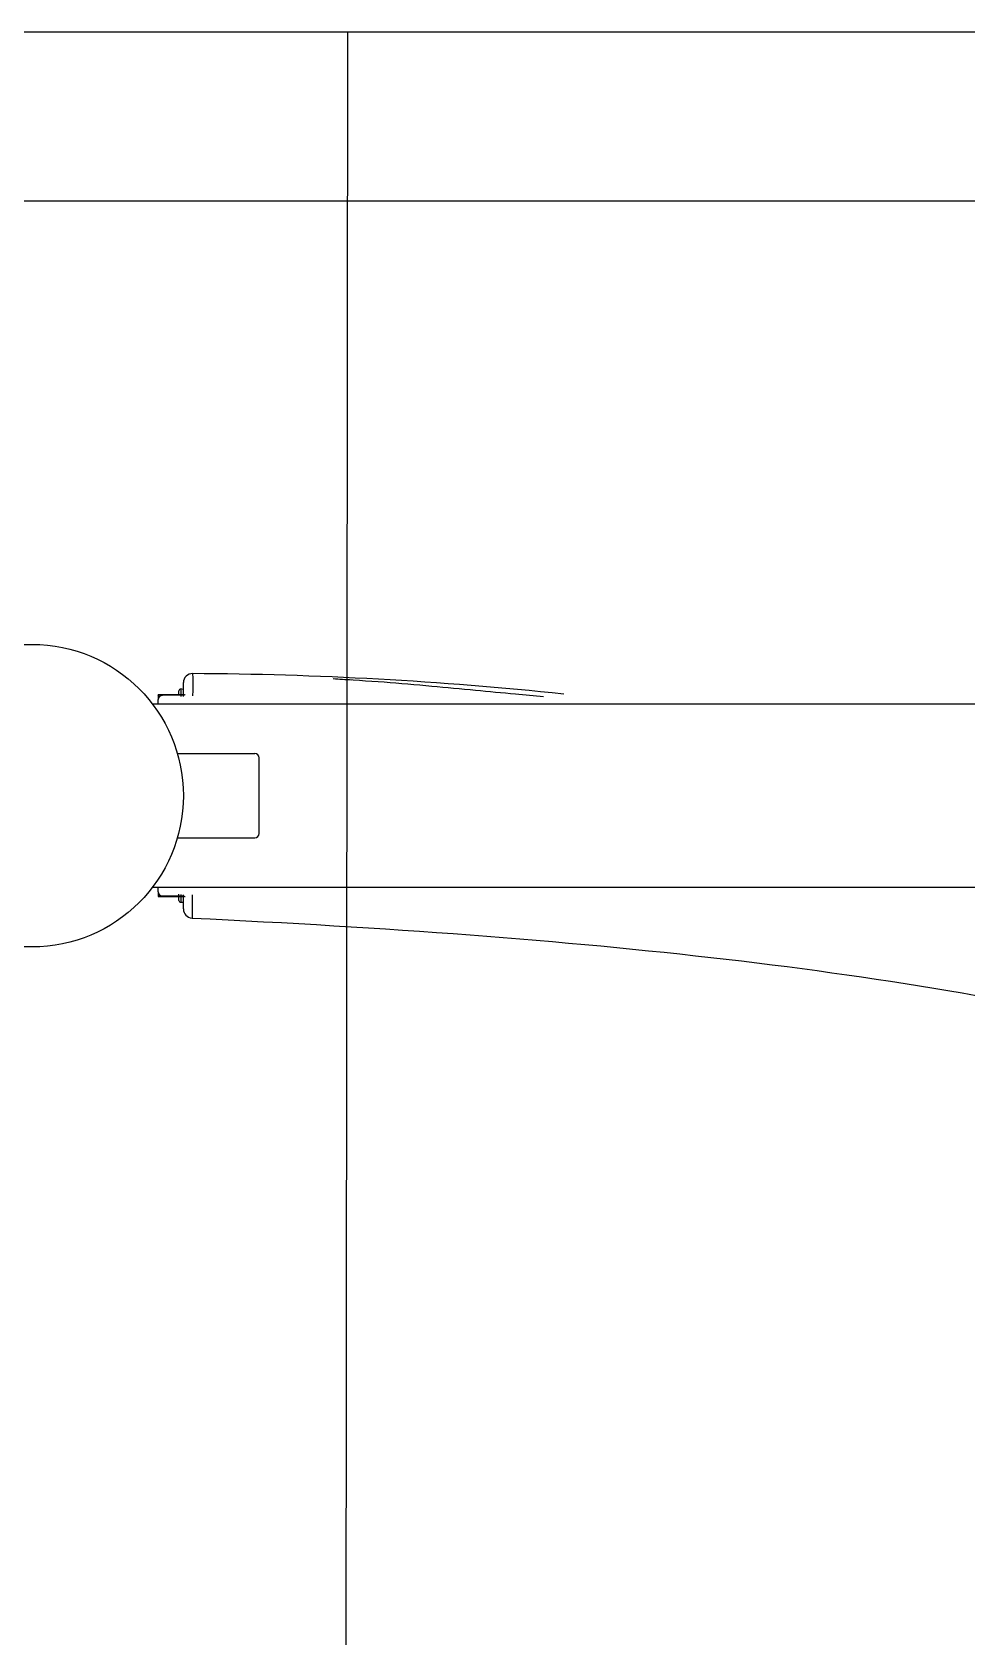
# Model space of a CAD drawing. Header units: centimetres. Extents: x -1797 to 2001, y -8788 to 1856.
# Drawn here: x -1537.4 to -1526.35, y -4788.29 to -4769.32 of the extents above; entities that cross this region are included whole.
import ezdxf

# ---------------------------------------------------------------- set-up
doc = ezdxf.new("R2010")
doc.units = ezdxf.units.CM
doc.header["$LTSCALE"] = 100
doc.header["$MEASUREMENT"] = 0
for name, color, linetype in [('DIM', 1, 'Continuous'), ('ID_Flooring_02', 127, 'Continuous'), ('ID_Furniture-Fixed_02', 145, 'Continuous'), ('WALL-01', 7, 'Continuous'), ('WALL-04', 1, 'Continuous')]:
    doc.layers.add(name, color=color, linetype=linetype)

# ---------------------------------------------------------------- blocks, each defined once
blk = doc.blocks.new('SHOWE')
at = {"layer": 'ID_Furniture-Fixed_02'}
for p, q in [((3642.854, -5455.737), (3642.854, -5498.647)), ((3645.02, -5498.647), (3645.02, -5455.737)), ((3644.385, -5497.388), (3643.49, -5497.388)), ((3643.441, -5497.438), (3643.441, -5498.353)), ((3644.434, -5498.353), (3644.434, -5497.438)), ((3642.765, -5498.282), (3642.601, -5498.282)), ((3642.681, -5498.282), (3642.676, -5498.317)), ((3642.677, -5498.311), (3642.765, -5498.311)), ((3642.75, -5498.336), (3642.698, -5498.336)), ((3642.75, -5498.282), (3642.745, -5498.282)), ((3642.745, -5498.282), (3642.745, -5498.58)), ((3642.75, -5498.282), (3642.75, -5498.58)), ((3642.751, -5498.302), (3642.751, -5498.302)), ((3642.751, -5498.302), (3642.751, -5498.531)), ((3645.176, -5498.336), (3645.102, -5498.336)), ((3645.103, -5498.314), (3645.197, -5498.314)), ((3645.276, -5498.282), (3645.11, -5498.282)), ((3645.123, -5498.302), (3645.124, -5498.302)), ((3645.124, -5498.531), (3645.124, -5498.302)), ((3645.125, -5498.282), (3645.13, -5498.282)), ((3645.125, -5498.282), (3645.125, -5498.58)), ((3645.13, -5498.58), (3645.13, -5498.282)), ((3645.197, -5498.316), (3645.197, -5498.282)), ((3642.751, -5498.531), (3642.751, -5498.531)), ((3645.123, -5498.531), (3645.124, -5498.531)), ((3642.75, -5498.58), (3642.745, -5498.58)), ((3642.75, -5498.58), (3642.801, -5498.58)), ((3642.854, -5498.58), (3642.801, -5498.58)), ((3645.074, -5498.58), (3645.02, -5498.58)), ((3645.074, -5498.58), (3645.125, -5498.58)), ((3645.125, -5498.58), (3645.13, -5498.58))]:
    blk.add_line(p, q, dxfattribs=at)
blk.add_circle((3643.937, -5500.071), 1.788, dxfattribs=at)
for centre, radius, start, end in [((3686.147, -5498.391), 43.653, 173.9476, 179.713), ((3643.49, -5497.438), 0.0497, 90, 180), ((3644.385, -5497.438), 0.0497, 0, 90), ((3642.601, -5498.175), 0.107, 178.5652, 270), ((3642.698, -5498.314), 0.0214, 165.2888, 270.1836), ((3642.765, -5498.262), 0.0199, 180, 219.9261), ((3645.11, -5498.262), 0.0199, 319.4203, 0), ((3645.176, -5498.314), 0.0214, 269.9913, 0.1214), ((3645.276, -5498.175), 0.107, 270, 357.2532), ((3642.801, -5498.531), 0.0497, 180.033, 270.032), ((3645.074, -5498.531), 0.0497, 269.968, 359.9669)]:
    blk.add_arc(centre, radius, start, end, dxfattribs=at)
for points in [[(3645.383, -5498.18), (3645.602, -5493.622), (3645.987, -5489.791), (3646.805, -5486.518)], [(3642.571, -5496.295), (3642.567, -5496.365), (3642.563, -5496.438), (3642.558, -5496.514)]]:
    blk.add_open_spline(points, degree=3, dxfattribs=at)
for points, knots in [([(3642.77, -5494.026), (3642.759, -5494.136), (3642.734, -5494.405), (3642.692, -5494.847), (3642.643, -5495.363), (3642.593, -5495.936), (3642.571, -5496.293), (3642.558, -5496.514)], [0, 0, 0, 0, 0.1319591, 0.3192777, 0.525778, 0.7523107, 1, 1, 1, 1]), ([(3642.494, -5498.173), (3642.494, -5498.173), (3642.512, -5498.173), (3642.592, -5498.172), (3642.629, -5498.172), (3642.701, -5498.172), (3642.728, -5498.173), (3642.758, -5498.173)], [0, 0, 0, 0, 0.570793, 0.570793, 0.856189, 0.856189, 1, 1, 1, 1]), ([(3642.749, -5498.269), (3642.749, -5498.269), (3642.749, -5498.269), (3642.75, -5498.271), (3642.75, -5498.276), (3642.751, -5498.284), (3642.751, -5498.294), (3642.751, -5498.3), (3642.751, -5498.302)], [0.377932, 0.377932, 0.377932, 0.377932, 0.418149, 0.490898, 0.604275, 0.7543568, 0.9257045, 1, 1, 1, 1]), ([(3645.108, -5498.179), (3645.201, -5498.179), (3645.269, -5498.18), (3645.365, -5498.18), (3645.383, -5498.18), (3645.383, -5498.18)], [0, 0, 0, 0, 0.436693, 0.436693, 1, 1, 1, 1]), ([(3645.124, -5498.302), (3645.124, -5498.299), (3645.124, -5498.293), (3645.124, -5498.283), (3645.125, -5498.274), (3645.125, -5498.27), (3645.126, -5498.269), (3645.125, -5498.269), (3645.125, -5498.27), (3645.125, -5498.27)], [0, 0, 0, 0, 0.0776512, 0.2539354, 0.4290841, 0.5415335, 0.6072706, 0.651374, 0.6793702, 0.6793702, 0.6793702, 0.6793702])]:
    blk.add_open_spline(points, degree=3, knots=knots, dxfattribs=at)

msp = doc.modelspace()

# ---------------------------------------------------------------- linework, layer by layer
at = {"layer": 'ID_Flooring_02'}
msp.add_line((-1533.723, -4829.356, 0), (-1533.664, -4769.322, 0), dxfattribs=at)
at = {"layer": 'WALL-01'}
msp.add_line((-1323.87, -4769.322), (-1683.67, -4769.322), dxfattribs=at)
at = {"layer": 'WALL-04'}
msp.add_line((-1373.868, -4771.322), (-1673.702, -4771.322), dxfattribs=at)

# ---------------------------------------------------------------- block references
at = {"layer": 'DIM', "rotation": 270}
msp.add_blockref('SHOWE', (3962.675, -1134.409), dxfattribs=at)

doc.saveas('drawing.dxf')
